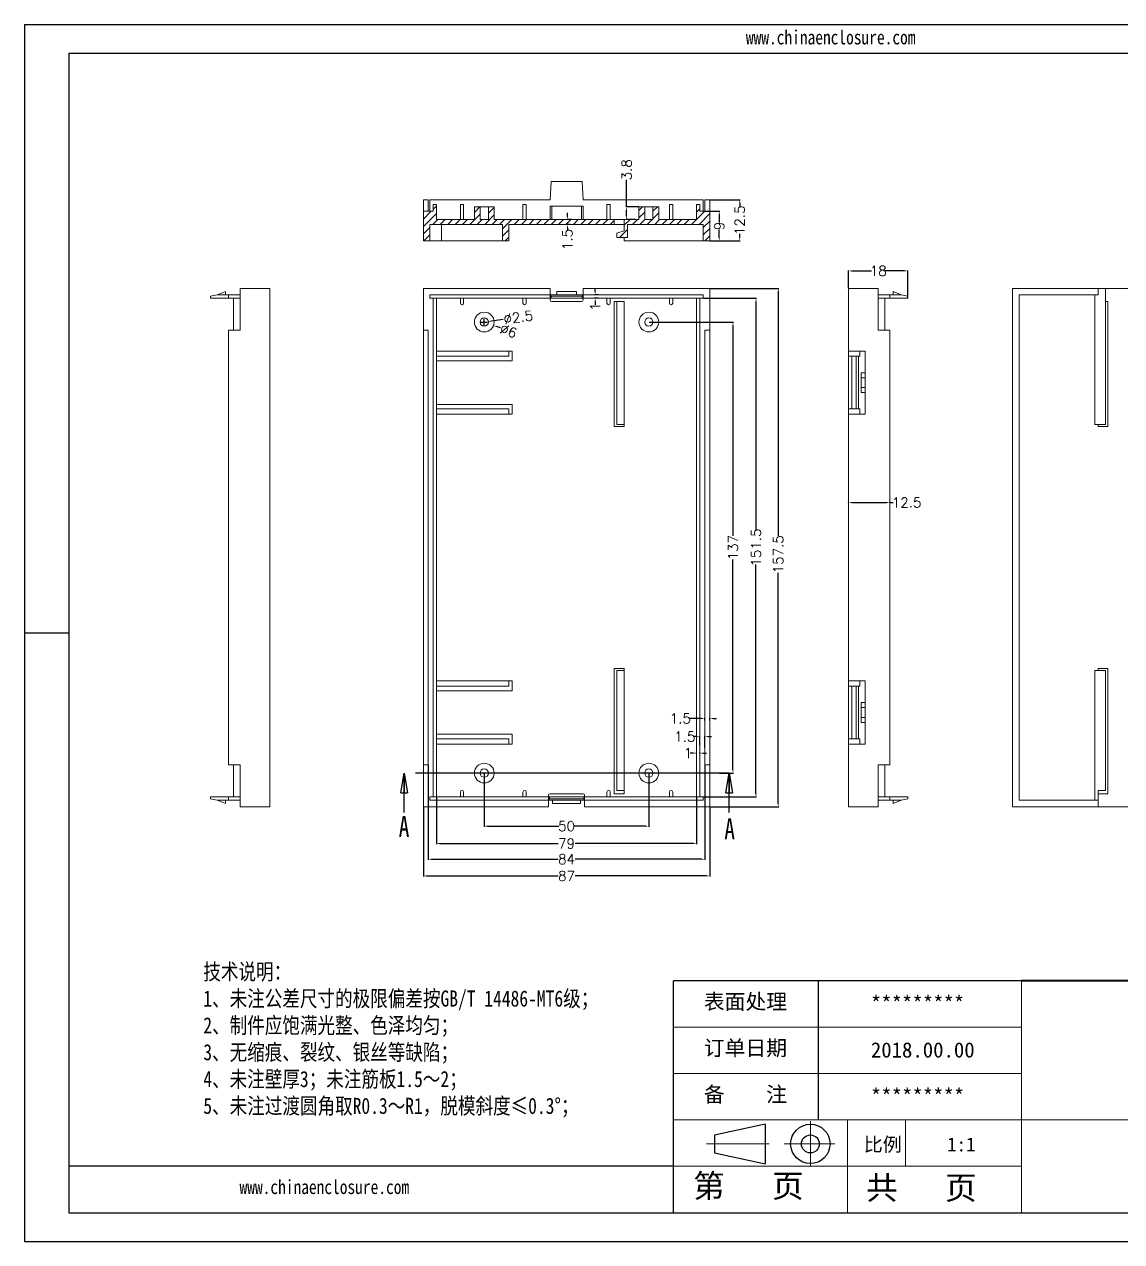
# Model space of a CAD drawing. Header units: inches. Extents: x 2395 to 4256, y 1126 to 1576.
# Drawn here: x 3123.2 to 3456.5, y 1128.8 to 1498.5 of the extents above; entities that cross this region are included whole.
import ezdxf

# ---------------------------------------------------------------- set-up
doc = ezdxf.new("R2010")
doc.units = ezdxf.units.IN
doc.header["$LTSCALE"] = 15
doc.linetypes.add('CENTER2', pattern=[28.575, 19.05, -3.175, 3.175, -3.175])
doc.linetypes.add('PHANTOM', pattern=[12.7, 6.35, -1.27, 1.27, -1.27, 1.27, -1.27])
doc.layers.add('文字', color=81, linetype='Continuous')
for name, color, linetype, lineweight in [('粗实线', 7, 'Continuous', 30), ('细实线', 3, 'Continuous', 9), ('细点划线', 2, 'CENTER2', 9)]:
    doc.layers.add(name, color=color, linetype=linetype, lineweight=lineweight)
doc.styles.add('SLDTEXTSTYLE0', font='TXT', dxfattribs={"width": 0.75})
doc.styles.get("Standard").update_dxf_attribs({"font": 'txt', "bigfont": 'gbcbig.shx'})
doc.styles.add('宋体', font='', dxfattribs={"width": 0.8, "height": 3.5})
doc.styles.get('宋体').set_extended_font_data('SimSun')
doc.dimstyles.new('3', dxfattribs={"dimtxt": 3, "dimasz": 1, "dimexe": 0.18, "dimexo": 0.0625, "dimgap": 0.09, "dimtad": 0, "dimdsep": 46, "dimtxsty": 'Standard', "dimcen": 1, "dimclrd": 3, "dimclre": 3, "dimadec": 0, "dimazin": 2, "dimtfac": 1, "dimtofl": 0, "dimtmove": 0, "dimatfit": 3, "dimfxl": 1, "dimtolj": 1, "dimtzin": 0, "dimarcsym": 0})

# ---------------------------------------------------------------- blocks, each defined once
blk = doc.blocks.new('_CLOSED')
at = {"color": 0, "linetype": 'ByBlock', "lineweight": -2}
for p, q in [((-1, 0.166667), (0, 0)), ((-1, 0.166667), (-1, -0.166667)), ((0, 0), (-1, -0.166667)), ((0, 0), (-1, 0))]:
    blk.add_line(p, q, dxfattribs=at)
blk = doc.blocks.new('*D379')
at = {"color": 3, "lineweight": -2}
for p, q in [((3262.88, 1271.03), (3262.88, 1254.8)), ((3312.88, 1271.03), (3312.88, 1254.8)), ((3263.88, 1254.98), (3285.54, 1254.98)), ((3311.88, 1254.98), (3290.22, 1254.98))]:
    blk.add_line(p, q, dxfattribs=at)
at = {"color": 3}
for points in [[(3263.88, 1255.15), (3263.88, 1254.81), (3262.88, 1254.98)], [(3311.88, 1255.15), (3311.88, 1254.81), (3312.88, 1254.98)]]:
    blk.add_solid(points, dxfattribs=at)
at = {"layer": 'Defpoints', "color": 0}
for p in [(3262.88, 1271.09), (3312.88, 1271.09), (3312.88, 1254.98)]:
    blk.add_point(p, dxfattribs=at)
at = {"color": 0, "insert": (3287.88, 1254.98), "char_height": 3, "attachment_point": 5}
blk.add_mtext('\\A1;50', dxfattribs=at)
blk = doc.blocks.new('*D380')
at = {"color": 3, "lineweight": -2}
for p, q in [((3248.38, 1263.78), (3248.38, 1249.51)), ((3327.38, 1263.78), (3327.38, 1249.51)), ((3249.38, 1249.69), (3285.29, 1249.69)), ((3326.38, 1249.69), (3290.47, 1249.69))]:
    blk.add_line(p, q, dxfattribs=at)
at = {"color": 3}
for points in [[(3249.38, 1249.86), (3249.38, 1249.52), (3248.38, 1249.69)], [(3326.38, 1249.86), (3326.38, 1249.52), (3327.38, 1249.69)]]:
    blk.add_solid(points, dxfattribs=at)
at = {"layer": 'Defpoints', "color": 0}
for p in [(3248.38, 1263.84), (3327.38, 1263.84), (3327.38, 1249.69)]:
    blk.add_point(p, dxfattribs=at)
at = {"color": 0, "insert": (3287.88, 1249.69), "char_height": 3, "attachment_point": 5}
blk.add_mtext('\\A1;79', dxfattribs=at)
blk = doc.blocks.new('*D381')
at = {"color": 3, "lineweight": -2}
for p, q in [((3245.88, 1273.53), (3245.88, 1244.75)), ((3329.88, 1273.53), (3329.88, 1244.75)), ((3246.88, 1244.93), (3285.29, 1244.93)), ((3328.88, 1244.93), (3290.47, 1244.93))]:
    blk.add_line(p, q, dxfattribs=at)
at = {"color": 3}
for points in [[(3246.88, 1245.1), (3246.88, 1244.76), (3245.88, 1244.93)], [(3328.88, 1245.1), (3328.88, 1244.76), (3329.88, 1244.93)]]:
    blk.add_solid(points, dxfattribs=at)
at = {"layer": 'Defpoints', "color": 0}
for p in [(3245.88, 1273.59), (3329.88, 1273.59), (3245.88, 1244.93)]:
    blk.add_point(p, dxfattribs=at)
at = {"color": 0, "insert": (3287.88, 1244.93), "char_height": 3, "attachment_point": 5}
blk.add_mtext('\\A1;84', dxfattribs=at)
blk = doc.blocks.new('*D382')
at = {"color": 3, "lineweight": -2}
for p, q in [((3244.38, 1260.78), (3244.38, 1239.67)), ((3331.38, 1260.78), (3331.38, 1239.67)), ((3245.38, 1239.85), (3285.29, 1239.85)), ((3330.38, 1239.85), (3290.47, 1239.85))]:
    blk.add_line(p, q, dxfattribs=at)
at = {"color": 3}
for points in [[(3245.38, 1240.02), (3245.38, 1239.69), (3244.38, 1239.85)], [(3330.38, 1240.02), (3330.38, 1239.69), (3331.38, 1239.85)]]:
    blk.add_solid(points, dxfattribs=at)
at = {"layer": 'Defpoints', "color": 0}
for p in [(3244.38, 1260.84), (3331.38, 1260.84), (3244.38, 1239.85)]:
    blk.add_point(p, dxfattribs=at)
at = {"color": 0, "insert": (3287.88, 1239.85), "char_height": 3, "attachment_point": 5}
blk.add_mtext('\\A1;87', dxfattribs=at)
blk = doc.blocks.new('*D383')
at = {"color": 3, "lineweight": -2}
for p, q in [((3312.94, 1408.09), (3338.6, 1408.09)), ((3338.42, 1407.09), (3338.42, 1343.18)), ((3338.42, 1272.09), (3338.42, 1336)), ((3334.33, 1271.09), (3338.6, 1271.09))]:
    blk.add_line(p, q, dxfattribs=at)
at = {"color": 3}
for points in [[(3338.26, 1407.09), (3338.59, 1407.09), (3338.42, 1408.09)], [(3338.26, 1272.09), (3338.59, 1272.09), (3338.42, 1271.09)]]:
    blk.add_solid(points, dxfattribs=at)
at = {"layer": 'Defpoints', "color": 0}
for p in [(3312.88, 1408.09), (3338.42, 1408.09), (3334.27, 1271.09)]:
    blk.add_point(p, dxfattribs=at)
at = {"color": 0, "insert": (3338.42, 1339.59), "char_height": 3, "attachment_point": 5, "rotation": 90}
blk.add_mtext('\\A1;137', dxfattribs=at)
blk = doc.blocks.new('*D384')
at = {"color": 3, "lineweight": -2}
for p, q in [((3329.44, 1415.34), (3345.6, 1415.34)), ((3345.42, 1414.34), (3345.42, 1344.68)), ((3345.42, 1264.84), (3345.42, 1334.5)), ((3329.44, 1263.84), (3345.6, 1263.84))]:
    blk.add_line(p, q, dxfattribs=at)
at = {"color": 3}
for points in [[(3345.26, 1414.34), (3345.59, 1414.34), (3345.42, 1415.34)], [(3345.26, 1264.84), (3345.59, 1264.84), (3345.42, 1263.84)]]:
    blk.add_solid(points, dxfattribs=at)
at = {"layer": 'Defpoints', "color": 0}
for p in [(3329.38, 1415.34), (3345.42, 1415.34), (3329.38, 1263.84)]:
    blk.add_point(p, dxfattribs=at)
at = {"color": 0, "insert": (3345.42, 1339.59), "char_height": 3, "attachment_point": 5, "rotation": 90}
blk.add_mtext('\\A1;151.5', dxfattribs=at)
blk = doc.blocks.new('*D385')
at = {"color": 3, "lineweight": -2}
for p, q in [((3331.44, 1418.34), (3352.36, 1418.34)), ((3352.18, 1417.34), (3352.18, 1343.13)), ((3352.18, 1261.84), (3352.18, 1331.95)), ((3331.44, 1260.84), (3352.36, 1260.84))]:
    blk.add_line(p, q, dxfattribs=at)
at = {"color": 3}
for points in [[(3352.02, 1417.34), (3352.35, 1417.34), (3352.18, 1418.34)], [(3352.02, 1261.84), (3352.35, 1261.84), (3352.18, 1260.84)]]:
    blk.add_solid(points, dxfattribs=at)
at = {"layer": 'Defpoints', "color": 0}
for p in [(3331.38, 1418.34), (3352.18, 1418.34), (3331.38, 1260.84)]:
    blk.add_point(p, dxfattribs=at)
at = {"color": 0, "insert": (3352.18, 1337.54), "char_height": 3, "attachment_point": 5, "rotation": 90}
blk.add_mtext('\\A1;157.5', dxfattribs=at)
blk = doc.blocks.new('*D386')
at = {"color": 3, "lineweight": -2}
for p, q in [((3297.57, 1416.34), (3296.4, 1416.34)), ((3296.58, 1417.34), (3296.58, 1418.34)), ((3297.57, 1415.34), (3296.4, 1415.34)), ((3296.58, 1414.34), (3296.58, 1413.34))]:
    blk.add_line(p, q, dxfattribs=at)
at = {"color": 3}
for points in [[(3296.41, 1417.34), (3296.75, 1417.34), (3296.58, 1416.34)], [(3296.41, 1414.34), (3296.75, 1414.34), (3296.58, 1415.34)]]:
    blk.add_solid(points, dxfattribs=at)
at = {"layer": 'Defpoints', "color": 0}
for p in [(3297.63, 1416.34), (3296.58, 1415.34), (3297.63, 1415.34)]:
    blk.add_point(p, dxfattribs=at)
at = {"color": 0, "insert": (3296.58, 1412.75), "char_height": 3, "attachment_point": 5, "rotation": 90}
blk.add_mtext('\\A1;1', dxfattribs=at)
blk = doc.blocks.new('*D387')
at = {"color": 3, "lineweight": -2}
for p, q in [((3326.38, 1277.17), (3325.38, 1277.17)), ((3327.38, 1277.01), (3327.38, 1277.35)), ((3328.38, 1277.01), (3328.38, 1277.35)), ((3329.38, 1277.17), (3330.38, 1277.17))]:
    blk.add_line(p, q, dxfattribs=at)
at = {"color": 3}
for points in [[(3326.38, 1277.34), (3326.38, 1277.01), (3327.38, 1277.17)], [(3329.38, 1277.34), (3329.38, 1277.01), (3328.38, 1277.17)]]:
    blk.add_solid(points, dxfattribs=at)
at = {"layer": 'Defpoints', "color": 0}
for p in [(3327.38, 1277.17), (3327.38, 1276.95), (3328.38, 1276.95)]:
    blk.add_point(p, dxfattribs=at)
at = {"color": 0, "insert": (3324.79, 1277.17), "char_height": 3, "attachment_point": 5}
blk.add_mtext('\\A1;1', dxfattribs=at)
blk = doc.blocks.new('*D388')
at = {"color": 3, "lineweight": -2}
for p, q in [((3327.38, 1282.19), (3326.38, 1282.19)), ((3328.38, 1279.53), (3328.38, 1282.37)), ((3329.88, 1278.9), (3329.88, 1282.37)), ((3330.88, 1282.19), (3331.88, 1282.19))]:
    blk.add_line(p, q, dxfattribs=at)
at = {"color": 3}
for points in [[(3327.38, 1282.35), (3327.38, 1282.02), (3328.38, 1282.19)], [(3330.88, 1282.35), (3330.88, 1282.02), (3329.88, 1282.19)]]:
    blk.add_solid(points, dxfattribs=at)
at = {"layer": 'Defpoints', "color": 0}
for p in [(3328.38, 1282.19), (3328.38, 1279.47), (3329.88, 1278.83)]:
    blk.add_point(p, dxfattribs=at)
at = {"color": 0, "insert": (3323.79, 1282.19), "char_height": 3, "attachment_point": 5}
blk.add_mtext('\\A1;1.5', dxfattribs=at)
blk = doc.blocks.new('*D389')
at = {"color": 3, "lineweight": -2}
for p, q in [((3328.88, 1287.67), (3325.04, 1287.67)), ((3329.88, 1287.03), (3329.88, 1287.85)), ((3331.38, 1287.03), (3331.38, 1287.85)), ((3332.38, 1287.67), (3333.38, 1287.67))]:
    blk.add_line(p, q, dxfattribs=at)
at = {"color": 3}
for points in [[(3328.88, 1287.84), (3328.88, 1287.51), (3329.88, 1287.67)], [(3332.38, 1287.84), (3332.38, 1287.51), (3331.38, 1287.67)]]:
    blk.add_solid(points, dxfattribs=at)
at = {"layer": 'Defpoints', "color": 0}
for p in [(3329.88, 1287.67), (3329.88, 1286.96), (3331.38, 1286.96)]:
    blk.add_point(p, dxfattribs=at)
at = {"color": 0, "insert": (3322.45, 1287.67), "char_height": 3, "attachment_point": 5}
blk.add_mtext('\\A1;1.5', dxfattribs=at)
blk = doc.blocks.new('*D390')
at = {"color": 3, "lineweight": -2}
for p, q in [((3262.88, 1407.09), (3262.88, 1409.09)), ((3261.88, 1408.09), (3263.88, 1408.09)), ((3267.79, 1406.3), (3266.63, 1406.72))]:
    blk.add_line(p, q, dxfattribs=at)
at = {"color": 3}
blk.add_solid([(3266.69, 1406.88), (3266.58, 1406.56), (3265.7, 1407.06)], dxfattribs=at)
at = {"layer": 'Defpoints', "color": 0}
for p in [(3260.06, 1409.12), (3265.7, 1407.06)]:
    blk.add_point(p, dxfattribs=at)
at = {"color": 0, "insert": (3270.23, 1405.41), "char_height": 3, "attachment_point": 5, "rotation": 339.9279}
blk.add_mtext('\\A1;∅6', dxfattribs=at)
blk = doc.blocks.new('*D391')
at = {"color": 3, "lineweight": -2}
for p, q in [((3262.88, 1407.09), (3262.88, 1409.09)), ((3268.66, 1408.9), (3265.11, 1408.4)), ((3261.88, 1408.09), (3263.88, 1408.09))]:
    blk.add_line(p, q, dxfattribs=at)
at = {"color": 3}
blk.add_solid([(3265.08, 1408.57), (3265.13, 1408.24), (3264.12, 1408.26)], dxfattribs=at)
at = {"layer": 'Defpoints', "color": 0}
for p in [(3261.64, 1407.92), (3264.12, 1408.26)]:
    blk.add_point(p, dxfattribs=at)
at = {"color": 0, "insert": (3273.2, 1409.53), "char_height": 3, "attachment_point": 5, "rotation": 7.9464}
blk.add_mtext('\\A1;∅2.5', dxfattribs=at)
blk = doc.blocks.new('*D392')
at = {"color": 3, "lineweight": -2}
for p, q in [((3331.44, 1445.27), (3340.65, 1445.27)), ((3340.47, 1444.27), (3340.47, 1443.11)), ((3340.47, 1433.77), (3340.47, 1434.93)), ((3331.44, 1432.77), (3340.65, 1432.77))]:
    blk.add_line(p, q, dxfattribs=at)
at = {"color": 3}
for points in [[(3340.31, 1444.27), (3340.64, 1444.27), (3340.47, 1445.27)], [(3340.31, 1433.77), (3340.64, 1433.77), (3340.47, 1432.77)]]:
    blk.add_solid(points, dxfattribs=at)
at = {"layer": 'Defpoints', "color": 0}
for p in [(3331.38, 1445.27), (3340.47, 1445.27), (3331.38, 1432.77)]:
    blk.add_point(p, dxfattribs=at)
at = {"color": 0, "insert": (3340.47, 1439.02), "char_height": 3, "attachment_point": 5, "rotation": 90}
blk.add_mtext('\\A1;12.5', dxfattribs=at)
blk = doc.blocks.new('*D393')
at = {"color": 3, "lineweight": -2}
for p, q in [((3329.94, 1441.77), (3334.44, 1441.77)), ((3334.26, 1440.77), (3334.26, 1438.36)), ((3334.26, 1433.77), (3334.26, 1436.18)), ((3331.44, 1432.77), (3334.44, 1432.77))]:
    blk.add_line(p, q, dxfattribs=at)
at = {"color": 3}
for points in [[(3334.09, 1440.77), (3334.42, 1440.77), (3334.26, 1441.77)], [(3334.09, 1433.77), (3334.42, 1433.77), (3334.26, 1432.77)]]:
    blk.add_solid(points, dxfattribs=at)
at = {"layer": 'Defpoints', "color": 0}
for p in [(3329.88, 1441.77), (3334.26, 1441.77), (3331.38, 1432.77)]:
    blk.add_point(p, dxfattribs=at)
at = {"color": 0, "insert": (3334.26, 1437.27), "char_height": 3, "attachment_point": 5, "rotation": 90}
blk.add_mtext('\\A1;9', dxfattribs=at)
blk = doc.blocks.new('*D394')
at = {"color": 3, "lineweight": -2}
for p, q in [((3289.4, 1439.27), (3287.97, 1439.27)), ((3288.15, 1440.27), (3288.15, 1441.27)), ((3289, 1437.77), (3287.97, 1437.77)), ((3288.15, 1436.77), (3288.15, 1435.77))]:
    blk.add_line(p, q, dxfattribs=at)
at = {"color": 3}
for points in [[(3287.98, 1440.27), (3288.31, 1440.27), (3288.15, 1439.27)], [(3287.98, 1436.77), (3288.31, 1436.77), (3288.15, 1437.77)]]:
    blk.add_solid(points, dxfattribs=at)
at = {"layer": 'Defpoints', "color": 0}
for p in [(3289.47, 1439.27), (3288.15, 1437.77), (3289.07, 1437.77)]:
    blk.add_point(p, dxfattribs=at)
at = {"color": 0, "insert": (3288.15, 1433.18), "char_height": 3, "attachment_point": 5, "rotation": 90}
blk.add_mtext('\\A1;1.5', dxfattribs=at)
blk = doc.blocks.new('*D395')
at = {"color": 3, "lineweight": -2}
for p, q in [((3306.13, 1443.07), (3306.13, 1451.27)), ((3309.82, 1443.07), (3305.95, 1443.07)), ((3308.76, 1439.27), (3305.95, 1439.27)), ((3306.13, 1440.27), (3306.13, 1442.07))]:
    blk.add_line(p, q, dxfattribs=at)
at = {"color": 3}
for points in [[(3305.97, 1442.07), (3306.3, 1442.07), (3306.13, 1443.07)], [(3305.97, 1440.27), (3306.3, 1440.27), (3306.13, 1439.27)]]:
    blk.add_solid(points, dxfattribs=at)
at = {"layer": 'Defpoints', "color": 0}
for p in [(3306.13, 1443.07), (3309.88, 1443.07), (3308.82, 1439.27)]:
    blk.add_point(p, dxfattribs=at)
at = {"color": 0, "insert": (3306.13, 1454.36), "char_height": 3, "attachment_point": 5, "rotation": 90}
blk.add_mtext('\\A1;3.8', dxfattribs=at)
blk = doc.blocks.new('*D396')
at = {"color": 3, "lineweight": -2}
for p, q in [((3373.56, 1353.34), (3373.56, 1353.46)), ((3386.06, 1353.34), (3386.06, 1353.46)), ((3374.56, 1353.28), (3385.06, 1353.28)), ((3386.06, 1353.28), (3387.06, 1353.28))]:
    blk.add_line(p, q, dxfattribs=at)
at = {"color": 3}
for points in [[(3374.56, 1353.45), (3374.56, 1353.11), (3373.56, 1353.28)], [(3385.06, 1353.45), (3385.06, 1353.11), (3386.06, 1353.28)]]:
    blk.add_solid(points, dxfattribs=at)
at = {"layer": 'Defpoints', "color": 0}
for p in [(3373.56, 1353.28), (3386.06, 1353.28), (3386.06, 1353.28)]:
    blk.add_point(p, dxfattribs=at)
at = {"color": 0, "insert": (3391.15, 1353.28), "char_height": 3, "attachment_point": 5}
blk.add_mtext('\\A1;12.5', dxfattribs=at)
blk = doc.blocks.new('*D397')
at = {"color": 3, "lineweight": -2}
for p, q in [((3373.56, 1418.4), (3373.56, 1423.81)), ((3374.56, 1423.63), (3380.47, 1423.63)), ((3390.56, 1423.63), (3384.65, 1423.63)), ((3391.56, 1415.4), (3391.56, 1423.81))]:
    blk.add_line(p, q, dxfattribs=at)
at = {"color": 3}
for points in [[(3374.56, 1423.79), (3374.56, 1423.46), (3373.56, 1423.63)], [(3390.56, 1423.79), (3390.56, 1423.46), (3391.56, 1423.63)]]:
    blk.add_solid(points, dxfattribs=at)
at = {"layer": 'Defpoints', "color": 0}
for p in [(3373.56, 1423.63), (3373.56, 1418.34), (3391.56, 1415.34)]:
    blk.add_point(p, dxfattribs=at)
at = {"color": 0, "insert": (3382.56, 1423.63), "char_height": 3, "attachment_point": 5}
blk.add_mtext('\\A1;18', dxfattribs=at)

msp = doc.modelspace()

# ---------------------------------------------------------------- hatches: boundary and pattern name
at = {"linetype": 'Continuous', "lineweight": 0}
h = msp.add_hatch(dxfattribs=at)
h.set_pattern_fill('ANSI31', color=4, scale=0.5, style=0)
h.paths.add_polyline_path([(3261.628, 1443.074), (3259.878, 1443.074), (3259.878, 1439.274), (3248.378, 1439.274), (3248.378, 1443.774), (3247.378, 1443.774), (3247.378, 1441.774), (3244.378, 1441.774), (3244.378, 1432.774), (3246.378, 1432.774), (3246.378, 1437.774), (3268.378, 1437.774), (3268.378, 1432.774), (3270.378, 1432.774), (3270.378, 1437.774), (3302.378, 1437.774), (3302.378, 1439.274), (3265.878, 1439.274), (3265.878, 1443.074), (3264.128, 1443.074), (3264.128, 1439.274), (3261.628, 1439.274)], flags=0)
h = msp.add_hatch(dxfattribs=at)
h.set_pattern_fill('ANSI31', color=4, scale=0.5, style=0)
h.paths.add_polyline_path([(3329.378, 1432.774), (3331.378, 1432.774), (3331.378, 1441.774), (3328.378, 1441.774), (3328.378, 1443.774), (3327.378, 1443.774), (3327.378, 1439.274), (3315.878, 1439.274), (3315.878, 1443.074), (3314.128, 1443.074), (3314.128, 1439.274), (3311.628, 1439.274), (3311.628, 1443.074), (3309.878, 1443.074), (3309.878, 1439.274), (3305.378, 1439.274), (3305.378, 1435.774), (3303.178, 1435.074), (3303.178, 1433.774), (3306.378, 1433.774), (3306.378, 1437.774), (3329.378, 1437.774)], flags=0)

# ---------------------------------------------------------------- linework, layer by layer
for p, q in [((3123.19, 1498.53), (3646.14, 1498.53)), ((3123.19, 1498.53), (3123.19, 1128.767)), ((3136.722, 1489.726), (3637.336, 1489.726)), ((3136.722, 1489.726), (3136.722, 1137.571)), ((3136.722, 1313.648), (3123.19, 1313.648)), ((3123.19, 1299.953), (3123.19, 1128.767)), ((3426.043, 1208.002), (3320.397, 1208.002)), ((3320.397, 1137.571), (3320.397, 1208.002)), ((3364.416, 1165.743), (3364.416, 1208.002)), ((3320.397, 1151.657), (3136.722, 1151.657)), ((3136.722, 1137.571), (3637.336, 1137.571)), ((3123.19, 1128.767), (3646.14, 1128.767)), ((3123.19, 1128.767), (3365.296, 1128.767))]:
    msp.add_line(p, q)
at = {"color": 7, "linetype": 'Continuous', "lineweight": 15}
for p, q in [((3282.878, 1445.274), (3283.166, 1450.774)), ((3283.166, 1450.774), (3292.589, 1450.774)), ((3292.589, 1450.774), (3292.878, 1445.274)), ((3245.878, 1445.274), (3244.378, 1445.274)), ((3244.378, 1445.274), (3244.378, 1441.774)), ((3245.878, 1445.274), (3245.878, 1441.774)), ((3246.378, 1445.274), (3246.378, 1441.774)), ((3282.878, 1445.274), (3246.378, 1445.274)), ((3247.378, 1441.774), (3247.378, 1443.774)), ((3247.378, 1443.774), (3248.378, 1443.774)), ((3248.378, 1443.774), (3248.378, 1439.274)), ((3255.628, 1443.774), (3255.628, 1439.274)), ((3255.628, 1443.774), (3256.628, 1443.774)), ((3256.628, 1443.774), (3256.628, 1439.274)), ((3259.878, 1439.274), (3259.878, 1443.074)), ((3259.878, 1443.074), (3261.628, 1443.074)), ((3261.628, 1439.274), (3261.628, 1443.074)), ((3261.628, 1443.074), (3264.128, 1443.074)), ((3264.128, 1443.074), (3264.128, 1439.274)), ((3264.128, 1443.074), (3265.878, 1443.074)), ((3265.878, 1443.074), (3265.878, 1439.274)), ((3274.628, 1443.774), (3274.628, 1439.274)), ((3274.628, 1443.774), (3275.628, 1443.774)), ((3275.628, 1443.774), (3275.628, 1439.274)), ((3282.878, 1439.274), (3282.878, 1443.274)), ((3282.878, 1443.274), (3283.378, 1443.274)), ((3283.378, 1443.274), (3283.378, 1439.274)), ((3283.378, 1443.274), (3292.378, 1443.274)), ((3292.378, 1439.274), (3292.378, 1443.274)), ((3292.378, 1443.274), (3292.878, 1443.274)), ((3329.378, 1445.274), (3292.878, 1445.274)), ((3292.878, 1443.274), (3292.878, 1439.274)), ((3300.128, 1443.774), (3300.128, 1439.274)), ((3301.128, 1443.774), (3300.128, 1443.774)), ((3301.128, 1443.774), (3301.128, 1439.274)), ((3309.878, 1443.074), (3309.878, 1439.274)), ((3309.878, 1443.074), (3311.628, 1443.074)), ((3311.628, 1443.074), (3311.628, 1439.274)), ((3314.128, 1443.074), (3311.628, 1443.074)), ((3314.128, 1439.274), (3314.128, 1443.074)), ((3314.128, 1443.074), (3315.878, 1443.074)), ((3315.878, 1439.274), (3315.878, 1443.074)), ((3319.128, 1443.774), (3319.128, 1439.274)), ((3320.128, 1443.774), (3319.128, 1443.774)), ((3320.128, 1443.774), (3320.128, 1439.274)), ((3327.378, 1443.774), (3327.378, 1439.274)), ((3327.378, 1443.774), (3328.378, 1443.774)), ((3328.378, 1441.774), (3328.378, 1443.774)), ((3329.378, 1445.274), (3329.378, 1441.774)), ((3329.878, 1445.274), (3329.878, 1441.774)), ((3329.878, 1445.274), (3331.378, 1445.274)), ((3331.378, 1445.274), (3331.378, 1441.774)), ((3247.378, 1441.774), (3244.378, 1441.774)), ((3244.378, 1441.774), (3244.378, 1432.774)), ((3248.378, 1439.274), (3259.878, 1439.274)), ((3261.628, 1439.274), (3264.128, 1439.274)), ((3265.878, 1439.274), (3302.378, 1439.274)), ((3302.378, 1437.774), (3302.378, 1439.274)), ((3305.378, 1439.274), (3302.378, 1439.274)), ((3305.378, 1439.274), (3309.878, 1439.274)), ((3305.378, 1439.274), (3305.378, 1435.774)), ((3311.628, 1439.274), (3314.128, 1439.274)), ((3315.878, 1439.274), (3327.378, 1439.274)), ((3331.378, 1441.774), (3328.378, 1441.774)), ((3331.378, 1432.774), (3331.378, 1441.774)), ((3246.378, 1437.774), (3268.378, 1437.774)), ((3246.378, 1437.774), (3246.378, 1432.774)), ((3249.878, 1432.774), (3249.878, 1437.774)), ((3268.378, 1432.774), (3268.378, 1437.774)), ((3302.378, 1437.774), (3270.378, 1437.774)), ((3270.378, 1432.774), (3270.378, 1437.774)), ((3302.378, 1437.774), (3305.378, 1437.774)), ((3303.178, 1435.074), (3305.378, 1435.774)), ((3303.178, 1433.774), (3303.178, 1435.074)), ((3329.378, 1437.774), (3306.378, 1437.774)), ((3306.378, 1433.774), (3306.378, 1437.774)), ((3329.378, 1437.774), (3329.378, 1432.774)), ((3246.378, 1432.774), (3244.378, 1432.774)), ((3246.378, 1432.774), (3249.878, 1432.774)), ((3268.378, 1432.774), (3249.878, 1432.774)), ((3270.378, 1432.774), (3268.378, 1432.774)), ((3303.178, 1433.774), (3306.378, 1433.774)), ((3305.378, 1432.774), (3305.378, 1433.774)), ((3305.378, 1432.774), (3329.378, 1432.774)), ((3331.378, 1432.774), (3329.378, 1432.774)), ((3181.744, 1416.342), (3179.744, 1415.942)), ((3184.244, 1417.342), (3181.744, 1416.342)), ((3181.744, 1416.342), (3185.244, 1416.342)), ((3184.244, 1417.342), (3184.244, 1416.342)), ((3185.244, 1416.342), (3185.244, 1415.342)), ((3185.244, 1416.342), (3188.744, 1416.342)), ((3188.744, 1405.592), (3188.744, 1418.342)), ((3188.744, 1418.342), (3197.744, 1418.342)), ((3197.744, 1260.842), (3197.744, 1418.342)), ((3282.878, 1418.342), (3244.378, 1418.342)), ((3244.378, 1418.342), (3244.378, 1405.592)), ((3246.378, 1415.342), (3246.378, 1416.342)), ((3246.378, 1416.342), (3282.878, 1416.342)), ((3282.878, 1418.342), (3282.878, 1416.342)), ((3282.878, 1416.342), (3282.878, 1415.342)), ((3282.878, 1416.342), (3283.061, 1416.342)), ((3283.166, 1415.942), (3283.061, 1416.342)), ((3283.061, 1416.342), (3284.878, 1416.342)), ((3290.878, 1417.342), (3284.878, 1417.342)), ((3284.878, 1416.342), (3284.878, 1417.342)), ((3284.878, 1416.342), (3290.878, 1416.342)), ((3290.878, 1417.342), (3290.878, 1416.342)), ((3290.878, 1416.342), (3292.694, 1416.342)), ((3292.694, 1416.342), (3292.589, 1415.942)), ((3292.694, 1416.342), (3292.878, 1416.342)), ((3292.878, 1416.342), (3292.878, 1418.342)), ((3331.378, 1418.342), (3292.878, 1418.342)), ((3292.878, 1416.342), (3292.878, 1415.342)), ((3292.878, 1416.342), (3329.378, 1416.342)), ((3329.378, 1416.342), (3329.378, 1415.342)), ((3331.378, 1405.592), (3331.378, 1418.342)), ((3373.558, 1418.342), (3373.558, 1399.292)), ((3382.558, 1418.342), (3373.558, 1418.342)), ((3382.558, 1418.342), (3382.558, 1405.592)), ((3386.058, 1416.342), (3382.558, 1416.342)), ((3386.058, 1415.342), (3386.058, 1416.342)), ((3386.058, 1416.342), (3389.558, 1416.342)), ((3387.058, 1417.342), (3387.058, 1416.342)), ((3389.558, 1416.342), (3387.058, 1417.342)), ((3391.558, 1415.942), (3389.558, 1416.342)), ((3423.337, 1260.842), (3423.337, 1418.342)), ((3423.337, 1418.342), (3449.337, 1418.342)), ((3425.337, 1416.342), (3425.337, 1262.842)), ((3449.337, 1416.342), (3425.337, 1416.342)), ((3448.337, 1416.342), (3448.337, 1376.942)), ((3449.337, 1418.342), (3449.337, 1416.342)), ((3449.337, 1418.342), (3451.537, 1418.342)), ((3451.537, 1418.342), (3451.537, 1376.942)), ((3461.837, 1418.342), (3451.537, 1418.342)), ((3179.744, 1415.942), (3179.744, 1415.342)), ((3179.744, 1415.342), (3185.244, 1415.342)), ((3185.244, 1415.342), (3188.744, 1415.342)), ((3186.744, 1405.592), (3186.744, 1415.342)), ((3282.878, 1415.342), (3246.378, 1415.342)), ((3247.378, 1263.842), (3247.378, 1415.342)), ((3248.378, 1415.342), (3248.378, 1263.842)), ((3255.628, 1415.342), (3255.628, 1413.842)), ((3256.628, 1413.842), (3256.628, 1415.342)), ((3274.628, 1415.342), (3274.628, 1413.842)), ((3275.628, 1413.842), (3275.628, 1415.342)), ((3282.878, 1415.342), (3283.166, 1415.342)), ((3282.878, 1415.342), (3282.878, 1414.842)), ((3283.166, 1415.942), (3283.166, 1415.342)), ((3292.589, 1415.942), (3283.166, 1415.942)), ((3283.166, 1415.342), (3292.589, 1415.342)), ((3283.378, 1414.342), (3292.378, 1414.342)), ((3292.589, 1415.942), (3292.589, 1415.342)), ((3292.589, 1415.342), (3292.878, 1415.342)), ((3329.378, 1415.342), (3292.878, 1415.342)), ((3292.878, 1414.842), (3292.878, 1415.342)), ((3300.128, 1413.842), (3300.128, 1415.342)), ((3301.128, 1415.342), (3301.128, 1413.842)), ((3305.378, 1414.342), (3302.378, 1414.342)), ((3302.378, 1414.342), (3302.378, 1376.342)), ((3303.178, 1414.342), (3303.178, 1376.942)), ((3305.378, 1376.342), (3305.378, 1414.342)), ((3319.128, 1413.842), (3319.128, 1415.342)), ((3320.128, 1415.342), (3320.128, 1413.842)), ((3327.378, 1415.342), (3327.378, 1263.842)), ((3328.378, 1263.842), (3328.378, 1415.342)), ((3386.058, 1415.342), (3382.558, 1415.342)), ((3384.558, 1405.592), (3384.558, 1415.342)), ((3386.058, 1415.342), (3391.558, 1415.342)), ((3391.558, 1415.942), (3391.558, 1415.342)), ((3452.337, 1414.342), (3451.537, 1414.342)), ((3452.337, 1376.342), (3452.337, 1414.342)), ((3185.244, 1273.592), (3185.244, 1405.592)), ((3185.244, 1405.592), (3188.744, 1405.592)), ((3244.378, 1273.592), (3244.378, 1405.592)), ((3244.378, 1405.592), (3245.878, 1405.592)), ((3245.878, 1405.592), (3245.878, 1273.592)), ((3329.878, 1405.592), (3329.878, 1273.592)), ((3331.378, 1405.592), (3329.878, 1405.592)), ((3331.378, 1273.592), (3331.378, 1405.592)), ((3386.058, 1405.592), (3382.558, 1405.592)), ((3386.058, 1273.592), (3386.058, 1405.592)), ((3248.378, 1399.292), (3271.378, 1399.292)), ((3270.378, 1397.692), (3270.378, 1399.292)), ((3271.378, 1399.292), (3271.378, 1396.292)), ((3373.558, 1399.292), (3378.558, 1399.292)), ((3373.558, 1397.692), (3373.558, 1399.292)), ((3376.958, 1399.292), (3376.958, 1397.692)), ((3378.558, 1399.292), (3378.558, 1380.092)), ((3248.378, 1397.692), (3270.378, 1397.692)), ((3271.378, 1396.292), (3248.378, 1396.292)), ((3376.958, 1397.692), (3373.558, 1397.692)), ((3373.558, 1397.692), (3373.558, 1381.692)), ((3374.558, 1397.692), (3374.558, 1381.692)), ((3375.858, 1397.692), (3375.858, 1381.692)), ((3376.558, 1397.692), (3376.558, 1381.692)), ((3377.358, 1392.692), (3378.558, 1392.692)), ((3377.358, 1392.692), (3377.358, 1391.192)), ((3377.358, 1391.192), (3378.558, 1391.192)), ((3377.358, 1391.192), (3377.358, 1388.192)), ((3377.358, 1388.192), (3378.558, 1388.192)), ((3377.358, 1388.192), (3377.358, 1386.692)), ((3377.358, 1386.692), (3378.558, 1386.692)), ((3248.378, 1383.092), (3271.378, 1383.092)), ((3271.378, 1383.092), (3271.378, 1380.092)), ((3248.378, 1381.692), (3270.378, 1381.692)), ((3271.378, 1380.092), (3248.378, 1380.092)), ((3270.378, 1380.092), (3270.378, 1381.692)), ((3373.558, 1381.692), (3376.958, 1381.692)), ((3373.558, 1380.092), (3373.558, 1381.692)), ((3373.558, 1380.092), (3373.558, 1299.092)), ((3378.558, 1380.092), (3373.558, 1380.092)), ((3376.958, 1381.692), (3376.958, 1380.092)), ((3302.378, 1376.342), (3305.378, 1376.342)), ((3305.378, 1376.942), (3303.178, 1376.942)), ((3451.537, 1376.942), (3448.337, 1376.942)), ((3449.337, 1376.342), (3449.337, 1376.942)), ((3449.337, 1376.342), (3452.337, 1376.342)), ((3305.378, 1302.842), (3302.378, 1302.842)), ((3302.378, 1302.842), (3302.378, 1264.842)), ((3303.178, 1302.242), (3303.178, 1265.842)), ((3303.178, 1302.242), (3305.378, 1302.242)), ((3305.378, 1264.842), (3305.378, 1302.842)), ((3448.337, 1262.842), (3448.337, 1302.242)), ((3451.537, 1302.242), (3448.337, 1302.242)), ((3452.337, 1302.842), (3449.337, 1302.842)), ((3449.337, 1302.242), (3449.337, 1302.842)), ((3451.537, 1302.242), (3451.537, 1265.842)), ((3452.337, 1264.842), (3452.337, 1302.842)), ((3271.378, 1299.092), (3248.378, 1299.092)), ((3270.378, 1299.092), (3270.378, 1297.492)), ((3271.378, 1296.092), (3271.378, 1299.092)), ((3378.558, 1299.092), (3373.558, 1299.092)), ((3373.558, 1299.092), (3373.558, 1297.492)), ((3376.958, 1297.492), (3376.958, 1299.092)), ((3378.558, 1279.892), (3378.558, 1299.092)), ((3248.378, 1297.492), (3270.378, 1297.492)), ((3248.378, 1296.092), (3271.378, 1296.092)), ((3373.558, 1297.492), (3376.958, 1297.492)), ((3373.558, 1297.492), (3373.558, 1281.492)), ((3374.558, 1297.492), (3374.558, 1281.492)), ((3375.858, 1297.492), (3375.858, 1281.492)), ((3376.558, 1297.492), (3376.558, 1281.492)), ((3377.358, 1292.492), (3378.558, 1292.492)), ((3377.358, 1290.992), (3377.358, 1292.492)), ((3377.358, 1290.992), (3378.558, 1290.992)), ((3377.358, 1287.992), (3377.358, 1290.992)), ((3377.358, 1287.992), (3378.558, 1287.992)), ((3377.358, 1286.492), (3377.358, 1287.992)), ((3377.358, 1286.492), (3378.558, 1286.492)), ((3271.378, 1282.892), (3248.378, 1282.892)), ((3248.378, 1281.492), (3270.378, 1281.492)), ((3248.378, 1279.892), (3271.378, 1279.892)), ((3270.378, 1281.492), (3270.378, 1279.892)), ((3271.378, 1279.892), (3271.378, 1282.892)), ((3376.958, 1281.492), (3373.558, 1281.492)), ((3373.558, 1281.492), (3373.558, 1279.892)), ((3373.558, 1279.892), (3373.558, 1260.842)), ((3373.558, 1279.892), (3378.558, 1279.892)), ((3376.958, 1279.892), (3376.958, 1281.492)), ((3185.244, 1273.592), (3188.744, 1273.592)), ((3186.744, 1263.842), (3186.744, 1273.592)), ((3188.744, 1260.842), (3188.744, 1273.592)), ((3245.878, 1273.592), (3244.378, 1273.592)), ((3244.378, 1273.592), (3244.378, 1260.842)), ((3329.878, 1273.592), (3331.378, 1273.592)), ((3331.378, 1260.842), (3331.378, 1273.592)), ((3386.058, 1273.592), (3382.558, 1273.592)), ((3382.558, 1273.592), (3382.558, 1260.842)), ((3384.558, 1263.842), (3384.558, 1273.592)), ((3255.628, 1263.842), (3255.628, 1265.342)), ((3256.628, 1265.342), (3256.628, 1263.842)), ((3274.628, 1263.842), (3274.628, 1265.342)), ((3275.628, 1265.342), (3275.628, 1263.842)), ((3292.878, 1264.842), (3282.878, 1264.842)), ((3300.128, 1265.342), (3300.128, 1263.842)), ((3301.128, 1263.842), (3301.128, 1265.342)), ((3302.378, 1264.842), (3305.378, 1264.842)), ((3305.378, 1265.842), (3303.178, 1265.842)), ((3319.128, 1265.342), (3319.128, 1263.842)), ((3320.128, 1263.842), (3320.128, 1265.342)), ((3451.537, 1265.842), (3449.337, 1265.842)), ((3449.337, 1265.842), (3449.337, 1262.842)), ((3449.337, 1264.842), (3452.337, 1264.842)), ((3179.744, 1263.842), (3179.744, 1263.241)), ((3179.744, 1263.842), (3185.244, 1263.842)), ((3179.744, 1263.241), (3181.744, 1262.842)), ((3185.244, 1262.842), (3181.744, 1262.842)), ((3181.744, 1262.842), (3184.244, 1261.842)), ((3184.244, 1261.842), (3184.244, 1262.842)), ((3185.244, 1262.842), (3185.244, 1263.842)), ((3185.244, 1263.842), (3188.744, 1263.842)), ((3185.244, 1262.842), (3188.744, 1262.842)), ((3246.378, 1263.842), (3246.378, 1262.842)), ((3282.378, 1263.842), (3246.378, 1263.842)), ((3246.378, 1262.842), (3282.378, 1262.842)), ((3282.378, 1264.342), (3282.378, 1263.842)), ((3282.378, 1263.842), (3282.378, 1262.842)), ((3282.378, 1263.842), (3282.666, 1263.842)), ((3282.561, 1262.842), (3282.378, 1262.842)), ((3282.378, 1262.842), (3282.378, 1260.842)), ((3282.561, 1262.842), (3282.666, 1263.241)), ((3283.628, 1262.842), (3282.561, 1262.842)), ((3282.666, 1263.842), (3282.666, 1263.241)), ((3282.666, 1263.842), (3293.089, 1263.842)), ((3282.666, 1263.241), (3293.089, 1263.241)), ((3292.128, 1262.842), (3283.628, 1262.842)), ((3283.628, 1261.842), (3283.628, 1262.842)), ((3283.628, 1261.842), (3292.128, 1261.842)), ((3293.194, 1262.842), (3292.128, 1262.842)), ((3292.128, 1262.842), (3292.128, 1261.842)), ((3293.089, 1263.842), (3293.378, 1263.842)), ((3293.089, 1263.842), (3293.089, 1263.241)), ((3293.089, 1263.241), (3293.194, 1262.842)), ((3293.378, 1262.842), (3293.194, 1262.842)), ((3293.378, 1263.842), (3293.378, 1264.342)), ((3293.378, 1263.842), (3293.378, 1262.842)), ((3329.378, 1263.842), (3293.378, 1263.842)), ((3293.378, 1262.842), (3329.378, 1262.842)), ((3293.378, 1260.842), (3293.378, 1262.842)), ((3329.378, 1262.842), (3329.378, 1263.842)), ((3386.058, 1263.842), (3382.558, 1263.842)), ((3386.058, 1262.842), (3382.558, 1262.842)), ((3386.058, 1263.842), (3386.058, 1262.842)), ((3386.058, 1263.842), (3391.558, 1263.842)), ((3389.558, 1262.842), (3386.058, 1262.842)), ((3387.058, 1261.842), (3387.058, 1262.842)), ((3387.058, 1261.842), (3389.558, 1262.842)), ((3389.558, 1262.842), (3391.558, 1263.241)), ((3391.558, 1263.842), (3391.558, 1263.241)), ((3425.337, 1262.842), (3449.337, 1262.842)), ((3449.337, 1262.842), (3449.337, 1260.842)), ((3188.744, 1260.842), (3197.744, 1260.842)), ((3244.378, 1260.842), (3282.378, 1260.842)), ((3293.378, 1260.842), (3331.378, 1260.842)), ((3382.558, 1260.842), (3373.558, 1260.842)), ((3449.337, 1260.842), (3423.337, 1260.842)), ((3449.337, 1260.842), (3461.337, 1260.842))]:
    msp.add_line(p, q, dxfattribs=at)
at = {"color": 1, "linetype": 'PHANTOM', "lineweight": 30}
msp.add_line((3337.296, 1271.092), (3238.565, 1271.092), dxfattribs=at)
at = {"color": 7, "linetype": 'Continuous', "lineweight": 30}
for p, q in [((3238.565, 1259.092), (3238.565, 1271.092)), ((3337.296, 1259.092), (3337.296, 1271.092))]:
    msp.add_line(p, q, dxfattribs=at)
at = {"color": 7, "linetype": 'Continuous', "lineweight": 15}
for centre, radius in [((3262.878, 1408.092), 3), ((3262.878, 1408.092), 1.25), ((3312.878, 1408.092), 3), ((3312.878, 1408.092), 1.25), ((3262.878, 1271.092), 3), ((3262.878, 1271.092), 1.25), ((3312.878, 1271.092), 3), ((3312.878, 1271.092), 1.25)]:
    msp.add_circle(centre, radius, dxfattribs=at)
for centre, start, end in [((3256.128, 1413.842), 180, 0), ((3275.128, 1413.842), 180, 0), ((3283.378, 1414.842), 180, 270), ((3292.378, 1414.842), 270, 0), ((3300.628, 1413.842), 180, 0), ((3319.628, 1413.842), 180, 0), ((3256.128, 1265.342), 0, 180), ((3275.128, 1265.342), 0, 180), ((3282.878, 1264.342), 90, 180), ((3292.878, 1264.342), 0, 90), ((3300.628, 1265.342), 0, 180), ((3319.628, 1265.342), 0, 180)]:
    msp.add_arc(centre, 0.5, start, end, dxfattribs=at)
at = {"layer": '粗实线', "color": 7, "lineweight": 40}
msp.add_line((3637.336, 1208.002), (3426.043, 1208.002), dxfattribs=at)
at = {"layer": '粗实线', "color": 7}
for p, q in [((3348.236, 1164.425), (3332.845, 1161.163)), ((3332.845, 1161.163), (3332.845, 1155.72)), ((3348.236, 1164.425), (3348.236, 1152.363)), ((3332.845, 1155.72), (3348.236, 1152.363))]:
    msp.add_line(p, q, dxfattribs=at)
for radius in [5.984, 2.722]:
    msp.add_circle((3361.934, 1158.442), radius, dxfattribs=at)
at = {"layer": '细实线', "color": 7}
for p, q in [((3426.043, 1208.002), (3426.043, 1137.571)), ((3426.043, 1193.916), (3320.397, 1193.916)), ((3426.043, 1179.83), (3320.397, 1179.83)), ((3637.336, 1165.743), (3320.397, 1165.743)), ((3373.22, 1165.743), (3373.22, 1137.571)), ((3390.828, 1165.743), (3390.828, 1151.657)), ((3426.043, 1151.657), (3320.397, 1151.657))]:
    msp.add_line(p, q, dxfattribs=at)
at = {"layer": '细点划线', "color": 7}
for p, q in [((3361.934, 1165.33), (3361.934, 1151.657)), ((3330.391, 1158.442), (3349.415, 1158.442)), ((3353.932, 1158.442), (3369.397, 1158.442))]:
    msp.add_line(p, q, dxfattribs=at)

# ---------------------------------------------------------------- block references
at = {"color": 7, "linetype": 'Continuous', "lineweight": 30, "xscale": 6, "yscale": 6, "rotation": 90}
for p in [(3238.565, 1271.092), (3337.296, 1271.092)]:
    msp.add_blockref('_CLOSED', p, dxfattribs=at)

# ---------------------------------------------------------------- texts
at = {"color": 7, "linetype": 'Continuous', "char_height": 6.35, "attachment_point": 1, "style": 'SLDTEXTSTYLE0'}
for insert in [(3236.897, 1258.053), (3335.797, 1257.318)]:
    msp.add_mtext('A', dxfattribs=dict(at, insert=insert))
at = {"char_height": 4.63249, "width": 2632.87434, "attachment_point": 1}
for s, insert in [('{\\fSimHei|b0|i0|c134|p49;表面处理}', (3329.583, 1204.004)), ('{\\fSimHei|b0|i0|c134|p49;*********}', (3380.321, 1203.409)), ('{\\fSimHei|b0|i0|c134|p49;订单日期}', (3329.583, 1189.918)), ('{\\fSimHei|b0|i0|c134|p49;2018.00.00}', (3380.321, 1189.322)), ('{\\fSimHei|b0|i0|c134|p49;备    注}', (3329.583, 1175.832)), ('{\\fSimHei|b0|i0|c134|p49;*********}', (3380.321, 1175.236))]:
    msp.add_mtext(s, dxfattribs=dict(at, insert=insert))
at = {"layer": '文字', "color": 0, "attachment_point": 1, "style": '宋体'}
for s, insert, char_height, width in [('www.chinaenclosure.com', (3342.342, 1496.755), 4.30412, 75.6192), ('{\\H1.111x;技术说明：\\P1、未注公差尺寸的极限偏差按GB/T 14486-MT6级；\\P2、制件应饱满光整、色泽均匀；\\P3、无缩痕、裂纹、银丝等缺陷；\\P4、未注壁厚3；未注筋板1.5～2；\\P5、未注过渡圆角取R0.3～R1，脱模斜度≤0.3%%D；}', (3177.548, 1213.22), 4.40194, 140.03975), ('www.chinaenclosure.com', (3188.543, 1147.535), 4.30412, 75.6192)]:
    msp.add_mtext(s, dxfattribs=dict(at, insert=insert, char_height=char_height, width=width))
at = {"layer": '细实线', "color": 7, "attachment_point": 1}
for s, insert, char_height, width in [('{\\fSimSun|b0|i0|c134|p54;比例}', (3378.15, 1160.409), 4.22586, 18.55021), ('{\\fSimSun|b0|i0|c134|p54;1:1}', (3403.461, 1160.409), 4.22586, 18.55021), ('{\\fSimSun|b0|i0|c134|p54;第   页}', (3326.323, 1149.236), 7.0431, 52.82325), ('{\\fSimSun|b0|i0|c134|p54; 共   页}', (3374.082, 1148.638), 7.0431, 52.82325)]:
    msp.add_mtext(s, dxfattribs=dict(at, insert=insert, char_height=char_height, width=width))

# ---------------------------------------------------------------- dimensions: what is measured, and where the dimension line sits
for base, p1, p2, picture, middle in [((3306.132, 1443.074), (3308.824, 1439.274), (3309.878, 1443.074), '*D395', (3306.132, 1454.362)), ((3352.182, 1418.342), (3331.378, 1260.842), (3331.378, 1418.342), '*D385', (3352.182, 1337.543))]:
    dim = msp.add_linear_dim(base=base, p1=p1, p2=p2, angle=90, dimstyle='3')
    dim.commit()
    dim.dimension.update_dxf_attribs({"geometry": picture, "text_midpoint": middle, "dimtype": 160})
for base, p1, p2, picture, middle in [((3340.475, 1445.274), (3331.378, 1432.774), (3331.378, 1445.274), '*D392', (3340.475, 1439.024)), ((3288.146, 1437.774), (3289.467, 1439.274), (3289.067, 1437.774), '*D394', (3288.146, 1433.184)), ((3334.258, 1441.774), (3331.378, 1432.774), (3329.878, 1441.774), '*D393', (3334.258, 1437.274)), ((3296.579, 1415.342), (3297.633, 1416.342), (3297.633, 1415.342), '*D386', (3296.579, 1412.752)), ((3345.425, 1415.342), (3329.378, 1263.842), (3329.378, 1415.342), '*D384', (3345.425, 1339.592)), ((3338.424, 1408.092), (3334.265, 1271.092), (3312.878, 1408.092), '*D383', (3338.424, 1339.592))]:
    dim = msp.add_linear_dim(base=base, p1=p1, p2=p2, angle=90, dimstyle='3')
    dim.commit()
    dim.dimension.update_dxf_attribs({"geometry": picture, "text_midpoint": middle})
for base, p1, p2, picture, middle in [((3373.558, 1423.627), (3391.558, 1415.342), (3373.558, 1418.342), '*D397', (3382.558, 1423.627)), ((3328.378, 1282.188), (3329.878, 1278.834), (3328.378, 1279.47), '*D388', (3323.788, 1282.188)), ((3327.378, 1277.172), (3328.378, 1276.952), (3327.378, 1276.952), '*D387', (3324.788, 1277.172)), ((3245.878, 1244.93), (3329.878, 1273.592), (3245.878, 1273.592), '*D381', (3287.878, 1244.93)), ((3312.878, 1254.981), (3262.878, 1271.092), (3312.878, 1271.092), '*D379', (3287.878, 1254.981)), ((3327.378, 1249.691), (3248.378, 1263.842), (3327.378, 1263.842), '*D380', (3287.878, 1249.691)), ((3244.378, 1239.855), (3331.378, 1260.842), (3244.378, 1260.842), '*D382', (3287.878, 1239.855))]:
    dim = msp.add_linear_dim(base=base, p1=p1, p2=p2, dimstyle='3')
    dim.commit()
    dim.dimension.update_dxf_attribs({"geometry": picture, "text_midpoint": middle})
for p1, p2, picture, middle in [((3260.06, 1409.121), (3265.695, 1407.062), '*D390', (3270.225, 1405.407)), ((3261.64, 1407.919), (3264.116, 1408.264), '*D391', (3273.203, 1409.533))]:
    dim = msp.add_diameter_dim_2p(p1=p1, p2=p2, dimstyle='3')
    dim.commit()
    dim.dimension.update_dxf_attribs({"geometry": picture, "text_midpoint": middle, "dimtype": 163})
for base, p1, p2, picture, middle in [((3386.058, 1353.281), (3373.558, 1353.281), (3386.058, 1353.281), '*D396', (3391.148, 1353.281)), ((3329.878, 1287.673), (3331.378, 1286.964), (3329.878, 1286.964), '*D389', (3322.449, 1287.673))]:
    dim = msp.add_linear_dim(base=base, p1=p1, p2=p2, dimstyle='3')
    dim.commit()
    dim.dimension.update_dxf_attribs({"geometry": picture, "text_midpoint": middle, "dimtype": 160})

doc.saveas('drawing.dxf')
